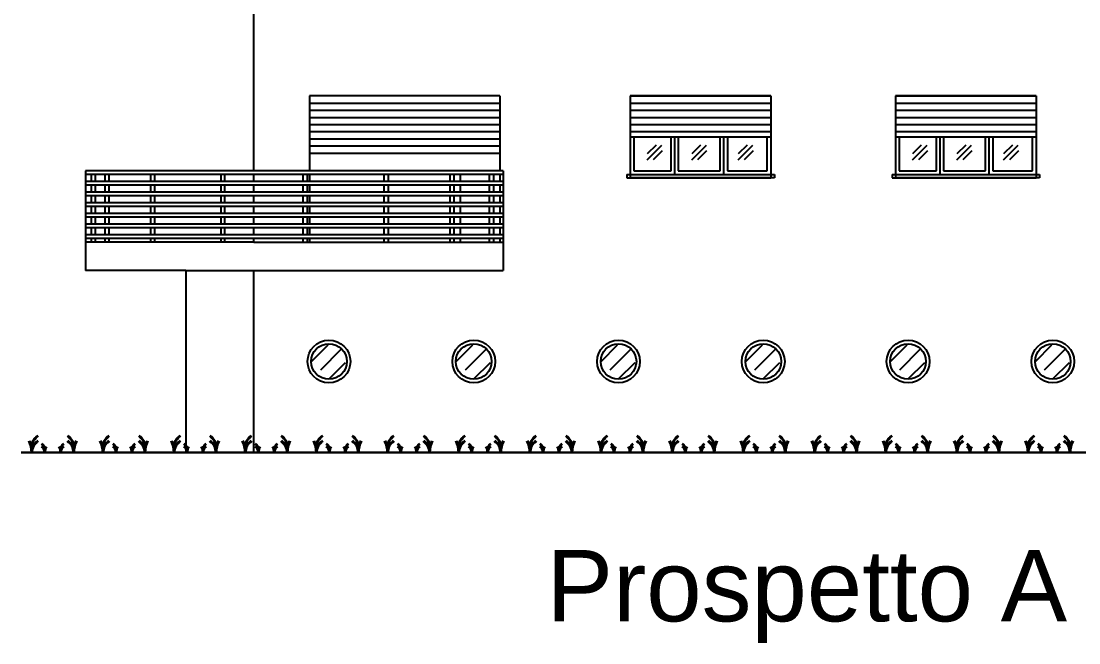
# Model space of a CAD drawing. Header units: millimetres. Extents: x 2459 to 3981, y 1231 to 4850.
# Drawn here: x 2699.09 to 2713.92, y 4830.08 to 4838.8 of the extents above; entities that cross this region are included whole.
import ezdxf

# ---------------------------------------------------------------- set-up
doc = ezdxf.new("R2010")
doc.units = ezdxf.units.MM
doc.layers.add('erbetta', color=7, linetype='Continuous', lineweight=40)
doc.styles.get("Standard").update_dxf_attribs({"font": 'arial.ttf'})

msp = doc.modelspace()

# ---------------------------------------------------------------- linework, layer by layer
at = {"ltscale": 0.01}
for p, q in [((2702.351698, 4836.702102), (2702.351698, 4838.999931)), ((2699.991698, 4836.702102, 1), (2699.991698, 4835.302102, 1)), ((2702.351698, 4836.552102), (2702.351698, 4836.652102)), ((2702.351698, 4836.552102), (2702.351698, 4836.652102)), ((2702.351698, 4836.402102), (2702.351698, 4836.502102)), ((2702.351698, 4836.252102), (2702.351698, 4836.352102)), ((2702.351698, 4836.102102), (2702.351698, 4836.202102)), ((2702.351698, 4835.952102), (2702.351698, 4836.052102)), ((2702.351698, 4835.802102), (2702.351698, 4835.902102)), ((2702.351698, 4835.701792), (2702.351698, 4835.752102)), ((2702.351698, 4835.701792), (2702.351698, 4835.752102)), ((2701.401698, 4835.701792, 0.402542), (2699.991698, 4835.701792, 1)), ((2701.451698, 4835.701792, 0.381356), (2701.401698, 4835.701792, 0.402542)), ((2702.351698, 4835.701792), (2701.451698, 4835.701792, 0.381356)), ((2702.751698, 4835.701792), (2702.751698, 4835.702102)), ((2701.401698, 4835.302102, 0.402542), (2699.991698, 4835.302102, 1)), ((2701.401698, 4835.302102, 0.402542), (2702.351698, 4835.302102, 0.402542)), ((2702.351698, 4834.501792), (2702.351698, 4835.302102)), ((2702.351698, 4832.752102), (2702.351698, 4834.201792))]:
    msp.add_line(p, q, dxfattribs=at)
at = {"linetype": 'Continuous', "ltscale": 0.01}
for p, q in [((2703.131698, 4837.751792), (2703.131698, 4836.702102)), ((2705.801698, 4837.751792), (2703.131698, 4837.751792)), ((2705.801698, 4837.751792), (2705.801698, 4836.702102)), ((2707.631698, 4837.751792), (2707.631698, 4836.601792)), ((2707.631698, 4837.751792), (2709.601698, 4837.751792)), ((2707.631698, 4837.751792), (2707.631698, 4836.651792, 1.194915)), ((2707.631698, 4837.751792), (2709.601698, 4837.751792)), ((2707.631698, 4837.751792), (2707.631698, 4836.651792, 1.194915)), ((2709.601698, 4837.751792, 0.597458), (2707.631698, 4837.751792, 0.597458)), ((2707.631698, 4837.751792), (2707.631698, 4836.651792, 1.194915)), ((2707.631698, 4837.751792, 0.597458), (2709.601698, 4837.751792, 0.597458)), ((2707.631698, 4837.751792, 0.597458), (2707.631698, 4836.651792, 0.597458)), ((2707.631698, 4837.751792, 1.194915), (2709.601698, 4837.751792, 1.194915)), ((2707.631698, 4837.751792, 0.597458), (2707.631698, 4837.651792, 0.597458)), ((2709.601698, 4837.751792), (2709.601698, 4836.601792)), ((2709.601698, 4837.751792), (2709.601698, 4836.601792)), ((2709.601698, 4837.751792), (2709.601698, 4836.651792)), ((2709.601698, 4837.751792), (2709.601698, 4836.651792)), ((2711.351698, 4837.751792), (2711.351698, 4836.601792)), ((2711.351698, 4837.751792), (2713.321698, 4837.751792)), ((2711.351698, 4837.751792), (2711.351698, 4836.651792, 1.194915)), ((2711.351698, 4837.751792), (2713.321698, 4837.751792)), ((2711.351698, 4837.751792), (2711.351698, 4836.651792, 1.194915)), ((2713.321698, 4837.751792, 0.597458), (2711.351698, 4837.751792, 0.597458)), ((2711.351698, 4837.751792), (2711.351698, 4836.651792, 1.194915)), ((2711.351698, 4837.751792, 0.597458), (2713.321698, 4837.751792, 0.597458)), ((2711.351698, 4837.751792, 0.597458), (2711.351698, 4836.651792, 0.597458)), ((2711.351698, 4837.751792, 1.194915), (2713.321698, 4837.751792, 1.194915)), ((2711.351698, 4837.751792, 0.597458), (2711.351698, 4837.651792, 0.597458)), ((2713.321698, 4837.751792), (2713.321698, 4836.601792)), ((2713.321698, 4837.751792), (2713.321698, 4836.651792)), ((2713.321698, 4837.751792), (2713.321698, 4836.651792)), ((2703.131698, 4837.651792, 0.597458), (2705.801698, 4837.651792)), ((2703.131698, 4837.551792, 0.597458), (2705.801698, 4837.551792)), ((2707.631698, 4837.651792, 0.597458), (2709.601698, 4837.651792, 0.597458)), ((2707.631698, 4837.551792, 0.597458), (2709.601698, 4837.551792, 0.597458)), ((2711.351698, 4837.651792, 0.597458), (2713.321698, 4837.651792, 0.597458)), ((2711.351698, 4837.551792, 0.597458), (2713.321698, 4837.551792, 0.597458)), ((2703.131698, 4837.451792, 0.597458), (2705.801698, 4837.451792)), ((2707.631698, 4837.451792, 0.597458), (2709.601698, 4837.451792, 0.597458)), ((2711.351698, 4837.451792, 0.597458), (2713.321698, 4837.451792, 0.597458)), ((2703.131698, 4837.351792, 0.597458), (2705.801698, 4837.351792)), ((2703.131698, 4837.251792, 0.597458), (2705.801698, 4837.251792)), ((2707.631698, 4837.351792, 0.597458), (2709.601698, 4837.351792, 0.597458)), ((2707.631698, 4837.251792, 0.597458), (2709.601698, 4837.251792, 0.597458)), ((2711.351698, 4837.351792, 0.597458), (2713.321698, 4837.351792, 0.597458)), ((2711.351698, 4837.251792, 0.597458), (2713.321698, 4837.251792, 0.597458)), ((2703.131698, 4837.151792, 0.597458), (2705.801698, 4837.151792)), ((2707.631698, 4837.176792, 0.597458), (2709.601698, 4837.176792, 0.597458)), ((2707.681698, 4837.176792, 0.597458), (2707.681698, 4836.701792, 1.138015)), ((2708.204106, 4836.701792, 1.138015), (2708.204106, 4837.176792, 0.597458)), ((2708.254106, 4837.176792, 0.597458), (2708.254106, 4836.651792, 1.194915)), ((2708.304106, 4837.176792, 0.597458), (2708.304106, 4836.701792, 1.138015)), ((2708.894106, 4836.701792, 1.138015), (2708.894106, 4837.176792, 0.597458)), ((2708.944106, 4836.651792, 1.194915), (2708.944106, 4837.176792, 0.597458)), ((2708.994106, 4837.176792, 0.597458), (2708.994106, 4836.701792, 1.138015)), ((2709.551698, 4836.701792, 1.138015), (2709.551698, 4837.176792, 0.597458)), ((2711.351698, 4837.176792, 0.597458), (2713.321698, 4837.176792, 0.597458)), ((2711.401698, 4837.176792, 0.597458), (2711.401698, 4836.701792, 1.138015)), ((2711.924106, 4836.701792, 1.138015), (2711.924106, 4837.176792, 0.597458)), ((2711.974106, 4837.176792, 0.597458), (2711.974106, 4836.651792, 1.194915)), ((2712.024106, 4837.176792, 0.597458), (2712.024106, 4836.701792, 1.138015)), ((2712.614106, 4836.701792, 1.138015), (2712.614106, 4837.176792, 0.597458)), ((2712.664106, 4836.651792, 1.194915), (2712.664106, 4837.176792, 0.597458)), ((2712.714106, 4837.176792, 0.597458), (2712.714106, 4836.701792, 1.138015)), ((2713.271698, 4836.701792, 1.138015), (2713.271698, 4837.176792, 0.597458)), ((2703.131698, 4837.051792, 0.597458), (2705.801698, 4837.051792)), ((2703.131698, 4836.951792, 0.597458), (2705.801698, 4836.951792)), ((2707.870159, 4836.854676, 0.597458), (2708.075865, 4837.060382, 0.597458)), ((2707.99241, 4837.060382, 0.597458), (2707.870159, 4836.938132, 0.597458)), ((2708.079048, 4836.98011, 0.597458), (2707.953615, 4836.854676, 0.597458)), ((2708.492567, 4836.854676, 1.251816), (2708.698273, 4837.060382, 1.251816)), ((2708.614818, 4837.060382, 1.251816), (2708.492567, 4836.938132, 1.251816)), ((2708.701457, 4836.98011, 1.251816), (2708.576023, 4836.854676, 1.251816)), ((2709.146704, 4836.854676, 0.597458), (2709.35241, 4837.060382, 0.597458)), ((2709.268955, 4837.060382, 0.597458), (2709.146704, 4836.938132, 0.597458)), ((2709.355593, 4836.98011, 0.597458), (2709.230159, 4836.854676, 0.597458)), ((2711.590159, 4836.854676, 0.597458), (2711.795865, 4837.060382, 0.597458)), ((2711.71241, 4837.060382, 0.597458), (2711.590159, 4836.938132, 0.597458)), ((2711.799048, 4836.98011, 0.597458), (2711.673615, 4836.854676, 0.597458)), ((2712.212567, 4836.854676, 1.251816), (2712.418273, 4837.060382, 1.251816)), ((2712.334818, 4837.060382, 1.251816), (2712.212567, 4836.938132, 1.251816)), ((2712.421457, 4836.98011, 1.251816), (2712.296023, 4836.854676, 1.251816)), ((2712.866704, 4836.854676, 0.597458), (2713.07241, 4837.060382, 0.597458)), ((2712.988955, 4837.060382, 0.597458), (2712.866704, 4836.938132, 0.597458)), ((2713.075593, 4836.98011, 0.597458), (2712.950159, 4836.854676, 0.597458)), ((2700.075102, 4836.552102), (2700.075102, 4836.652102)), ((2700.133805, 4836.552102), (2700.133805, 4836.652102)), ((2700.2664, 4836.552102), (2700.2664, 4836.652102)), ((2700.325103, 4836.552102), (2700.325103, 4836.652102)), ((2700.90718, 4836.552102), (2700.90718, 4836.652102)), ((2700.965884, 4836.552102), (2700.965884, 4836.652102)), ((2701.889003, 4836.652102), (2701.889003, 4836.552102)), ((2701.947706, 4836.552102), (2701.947706, 4836.652102)), ((2703.045714, 4836.552102), (2703.045714, 4836.652102)), ((2703.104418, 4836.552102), (2703.104418, 4836.652102)), ((2703.131698, 4836.652102), (2703.131698, 4836.552102)), ((2704.181562, 4836.552102), (2704.181562, 4836.652102)), ((2704.181562, 4836.552102), (2704.181562, 4836.652102)), ((2704.240266, 4836.552102), (2704.240266, 4836.652102)), ((2704.240266, 4836.552102), (2704.240266, 4836.652102)), ((2705.104328, 4836.552102), (2705.104328, 4836.652102)), ((2705.104328, 4836.552102), (2705.104328, 4836.652102)), ((2705.163032, 4836.552102), (2705.163032, 4836.652102)), ((2705.163032, 4836.552102), (2705.163032, 4836.652102)), ((2705.246901, 4836.652102), (2705.246901, 4836.552102)), ((2705.246901, 4836.652102), (2705.246901, 4836.552102)), ((2705.65785, 4836.552102), (2705.65785, 4836.652102)), ((2705.65785, 4836.552102), (2705.65785, 4836.652102)), ((2705.716554, 4836.552102), (2705.716554, 4836.652102)), ((2705.716554, 4836.552102), (2705.716554, 4836.652102)), ((2705.801698, 4836.652102), (2705.801698, 4836.552102)), ((2705.850249, 4836.702102), (2705.850249, 4835.689416)), ((2707.581698, 4836.651792, 1.194915), (2709.601698, 4836.651792, 1.194915)), ((2707.581698, 4836.651792, 1.194915), (2707.581698, 4836.601792, 1.194915)), ((2707.681698, 4836.701792, 1.792373), (2708.204106, 4836.701792, 1.792373)), ((2708.304106, 4836.701792, 1.792373), (2708.894106, 4836.701792, 1.792373)), ((2708.994106, 4836.701792, 1.638015), (2709.551698, 4836.701792, 1.77967)), ((2709.601698, 4836.651792), (2709.651698, 4836.651792)), ((2709.651698, 4836.651792), (2709.651698, 4836.601792)), ((2711.301698, 4836.651792, 1.194915), (2713.321698, 4836.651792, 1.194915)), ((2711.301698, 4836.651792, 1.194915), (2711.301698, 4836.601792, 1.194915)), ((2711.401698, 4836.701792, 1.792373), (2711.924106, 4836.701792, 1.792373)), ((2712.024106, 4836.701792, 1.792373), (2712.614106, 4836.701792, 1.792373)), ((2712.714106, 4836.701792, 1.638015), (2713.271698, 4836.701792, 1.77967)), ((2713.321698, 4836.651792), (2713.371698, 4836.651792)), ((2713.371698, 4836.651792), (2713.371698, 4836.601792)), ((2700.075102, 4836.402102), (2700.075102, 4836.502102)), ((2700.133805, 4836.402102), (2700.133805, 4836.502102)), ((2700.2664, 4836.402102), (2700.2664, 4836.502102)), ((2700.325103, 4836.402102), (2700.325103, 4836.502102)), ((2700.90718, 4836.402102), (2700.90718, 4836.502102)), ((2700.965884, 4836.402102), (2700.965884, 4836.502102)), ((2701.889003, 4836.502102), (2701.889003, 4836.402102)), ((2701.947706, 4836.402102), (2701.947706, 4836.502102)), ((2703.045714, 4836.402102), (2703.045714, 4836.502102)), ((2703.104418, 4836.402102), (2703.104418, 4836.502102)), ((2703.131698, 4836.502102), (2703.131698, 4836.402102)), ((2704.181562, 4836.402102), (2704.181562, 4836.502102)), ((2704.181562, 4836.402102), (2704.181562, 4836.502102)), ((2704.240266, 4836.402102), (2704.240266, 4836.502102)), ((2704.240266, 4836.402102), (2704.240266, 4836.502102)), ((2705.104328, 4836.402102), (2705.104328, 4836.502102)), ((2705.104328, 4836.402102), (2705.104328, 4836.502102)), ((2705.163032, 4836.402102), (2705.163032, 4836.502102)), ((2705.163032, 4836.402102), (2705.163032, 4836.502102)), ((2705.246901, 4836.502102), (2705.246901, 4836.402102)), ((2705.246901, 4836.502102), (2705.246901, 4836.402102)), ((2705.65785, 4836.402102), (2705.65785, 4836.502102)), ((2705.65785, 4836.402102), (2705.65785, 4836.502102)), ((2705.716554, 4836.402102), (2705.716554, 4836.502102)), ((2705.716554, 4836.402102), (2705.716554, 4836.502102)), ((2705.801698, 4836.502102), (2705.801698, 4836.402102)), ((2707.581698, 4836.601792, 1.194915), (2709.601698, 4836.601792, 1.102491)), ((2709.601698, 4836.601792), (2707.631698, 4836.601792)), ((2709.651698, 4836.601792), (2709.601698, 4836.601792, 1.102491)), ((2711.301698, 4836.601792, 1.194915), (2713.321698, 4836.601792, 1.102491)), ((2713.321698, 4836.601792), (2711.351698, 4836.601792)), ((2713.371698, 4836.601792), (2713.321698, 4836.601792, 1.102491)), ((2700.075102, 4836.252102), (2700.075102, 4836.352102)), ((2700.133805, 4836.252102), (2700.133805, 4836.352102)), ((2700.2664, 4836.252102), (2700.2664, 4836.352102)), ((2700.325103, 4836.252102), (2700.325103, 4836.352102)), ((2700.90718, 4836.252102), (2700.90718, 4836.352102)), ((2700.965884, 4836.252102), (2700.965884, 4836.352102)), ((2701.889003, 4836.352102), (2701.889003, 4836.252102)), ((2701.947706, 4836.252102), (2701.947706, 4836.352102)), ((2703.045714, 4836.252102), (2703.045714, 4836.352102)), ((2703.104418, 4836.252102), (2703.104418, 4836.352102)), ((2703.131698, 4836.352102), (2703.131698, 4836.252102)), ((2704.181562, 4836.252102), (2704.181562, 4836.352102)), ((2704.181562, 4836.252102), (2704.181562, 4836.352102)), ((2704.240266, 4836.252102), (2704.240266, 4836.352102)), ((2704.240266, 4836.252102), (2704.240266, 4836.352102)), ((2705.104328, 4836.252102), (2705.104328, 4836.352102)), ((2705.104328, 4836.252102), (2705.104328, 4836.352102)), ((2705.163032, 4836.252102), (2705.163032, 4836.352102)), ((2705.163032, 4836.252102), (2705.163032, 4836.352102)), ((2705.246901, 4836.352102), (2705.246901, 4836.252102)), ((2705.246901, 4836.352102), (2705.246901, 4836.252102)), ((2705.65785, 4836.252102), (2705.65785, 4836.352102)), ((2705.65785, 4836.252102), (2705.65785, 4836.352102)), ((2705.716554, 4836.252102), (2705.716554, 4836.352102)), ((2705.716554, 4836.252102), (2705.716554, 4836.352102)), ((2705.801698, 4836.352102), (2705.801698, 4836.252102)), ((2700.075102, 4836.102102), (2700.075102, 4836.202102)), ((2700.133805, 4836.102102), (2700.133805, 4836.202102)), ((2700.2664, 4836.102102), (2700.2664, 4836.202102)), ((2700.325103, 4836.102102), (2700.325103, 4836.202102)), ((2700.90718, 4836.102102), (2700.90718, 4836.202102)), ((2700.965884, 4836.102102), (2700.965884, 4836.202102)), ((2701.889003, 4836.202102), (2701.889003, 4836.102102)), ((2701.947706, 4836.102102), (2701.947706, 4836.202102)), ((2703.045714, 4836.102102), (2703.045714, 4836.202102)), ((2703.104418, 4836.102102), (2703.104418, 4836.202102)), ((2703.131698, 4836.202102), (2703.131698, 4836.102102)), ((2704.181562, 4836.102102), (2704.181562, 4836.202102)), ((2704.181562, 4836.102102), (2704.181562, 4836.202102)), ((2704.240266, 4836.102102), (2704.240266, 4836.202102)), ((2704.240266, 4836.102102), (2704.240266, 4836.202102)), ((2705.104328, 4836.102102), (2705.104328, 4836.202102)), ((2705.104328, 4836.102102), (2705.104328, 4836.202102)), ((2705.163032, 4836.102102), (2705.163032, 4836.202102)), ((2705.163032, 4836.102102), (2705.163032, 4836.202102)), ((2705.246901, 4836.202102), (2705.246901, 4836.102102)), ((2705.246901, 4836.202102), (2705.246901, 4836.102102)), ((2705.65785, 4836.102102), (2705.65785, 4836.202102)), ((2705.65785, 4836.102102), (2705.65785, 4836.202102)), ((2705.716554, 4836.102102), (2705.716554, 4836.202102)), ((2705.716554, 4836.102102), (2705.716554, 4836.202102)), ((2705.801698, 4836.202102), (2705.801698, 4836.102102)), ((2700.075102, 4835.952102), (2700.075102, 4836.052102)), ((2700.133805, 4835.952102), (2700.133805, 4836.052102)), ((2700.2664, 4835.952102), (2700.2664, 4836.052102)), ((2700.325103, 4835.952102), (2700.325103, 4836.052102)), ((2700.90718, 4835.952102), (2700.90718, 4836.052102)), ((2700.965884, 4835.952102), (2700.965884, 4836.052102)), ((2701.889003, 4836.052102), (2701.889003, 4835.952102)), ((2701.947706, 4835.952102), (2701.947706, 4836.052102)), ((2703.045714, 4835.952102), (2703.045714, 4836.052102)), ((2703.104418, 4835.952102), (2703.104418, 4836.052102)), ((2703.131698, 4836.052102), (2703.131698, 4835.952102)), ((2704.181562, 4835.952102), (2704.181562, 4836.052102)), ((2704.181562, 4835.952102), (2704.181562, 4836.052102)), ((2704.240266, 4835.952102), (2704.240266, 4836.052102)), ((2704.240266, 4835.952102), (2704.240266, 4836.052102)), ((2705.104328, 4835.952102), (2705.104328, 4836.052102)), ((2705.104328, 4835.952102), (2705.104328, 4836.052102)), ((2705.163032, 4835.952102), (2705.163032, 4836.052102)), ((2705.163032, 4835.952102), (2705.163032, 4836.052102)), ((2705.246901, 4836.052102), (2705.246901, 4835.952102)), ((2705.246901, 4836.052102), (2705.246901, 4835.952102)), ((2705.65785, 4835.952102), (2705.65785, 4836.052102)), ((2705.65785, 4835.952102), (2705.65785, 4836.052102)), ((2705.716554, 4835.952102), (2705.716554, 4836.052102)), ((2705.716554, 4835.952102), (2705.716554, 4836.052102)), ((2705.801698, 4836.052102), (2705.801698, 4835.952102)), ((2700.075102, 4835.802102), (2700.075102, 4835.902102)), ((2700.133805, 4835.802102), (2700.133805, 4835.902102)), ((2700.2664, 4835.802102), (2700.2664, 4835.902102)), ((2700.325103, 4835.802102), (2700.325103, 4835.902102)), ((2700.90718, 4835.802102), (2700.90718, 4835.902102)), ((2700.965884, 4835.802102), (2700.965884, 4835.902102)), ((2701.889003, 4835.902102), (2701.889003, 4835.802102)), ((2701.947706, 4835.802102), (2701.947706, 4835.902102)), ((2703.045714, 4835.802102), (2703.045714, 4835.902102)), ((2703.104418, 4835.802102), (2703.104418, 4835.902102)), ((2703.131698, 4835.902102), (2703.131698, 4835.802102)), ((2704.181562, 4835.802102), (2704.181562, 4835.902102)), ((2704.181562, 4835.802102), (2704.181562, 4835.902102)), ((2704.240266, 4835.802102), (2704.240266, 4835.902102)), ((2704.240266, 4835.802102), (2704.240266, 4835.902102)), ((2705.104328, 4835.802102), (2705.104328, 4835.902102)), ((2705.104328, 4835.802102), (2705.104328, 4835.902102)), ((2705.163032, 4835.802102), (2705.163032, 4835.902102)), ((2705.163032, 4835.802102), (2705.163032, 4835.902102)), ((2705.246901, 4835.902102), (2705.246901, 4835.802102)), ((2705.246901, 4835.902102), (2705.246901, 4835.802102)), ((2705.65785, 4835.802102), (2705.65785, 4835.902102)), ((2705.65785, 4835.802102), (2705.65785, 4835.902102)), ((2705.716554, 4835.802102), (2705.716554, 4835.902102)), ((2705.716554, 4835.802102), (2705.716554, 4835.902102)), ((2705.801698, 4835.902102), (2705.801698, 4835.802102)), ((2700.075102, 4835.701792), (2700.075102, 4835.752102)), ((2700.133805, 4835.701792), (2700.133805, 4835.752102)), ((2700.2664, 4835.701792), (2700.2664, 4835.752102)), ((2700.325103, 4835.701792), (2700.325103, 4835.752102)), ((2700.90718, 4835.701792), (2700.90718, 4835.752102)), ((2700.965884, 4835.701792), (2700.965884, 4835.752102)), ((2701.889003, 4835.752102), (2701.889003, 4835.702102)), ((2701.947706, 4835.701792), (2701.947706, 4835.752102)), ((2703.045714, 4835.701792), (2703.045714, 4835.752102)), ((2703.104418, 4835.701792), (2703.104418, 4835.752102)), ((2703.131698, 4835.752102), (2703.131698, 4835.701792)), ((2704.181562, 4835.701792), (2704.181562, 4835.752102)), ((2704.181562, 4835.701792), (2704.181562, 4835.752102)), ((2704.240266, 4835.701792), (2704.240266, 4835.752102)), ((2704.240266, 4835.701792), (2704.240266, 4835.752102)), ((2705.104328, 4835.701792), (2705.104328, 4835.752102)), ((2705.104328, 4835.701792), (2705.104328, 4835.752102)), ((2705.163032, 4835.701792), (2705.163032, 4835.752102)), ((2705.163032, 4835.701792), (2705.163032, 4835.752102)), ((2705.246901, 4835.752102), (2705.246901, 4835.701792)), ((2705.246901, 4835.752102), (2705.246901, 4835.701792)), ((2705.65785, 4835.701792), (2705.65785, 4835.752102)), ((2705.65785, 4835.701792), (2705.65785, 4835.752102)), ((2705.716554, 4835.701792), (2705.716554, 4835.752102)), ((2705.716554, 4835.701792), (2705.716554, 4835.752102)), ((2705.801698, 4835.752102), (2705.801698, 4835.701792)), ((2702.351698, 4835.701792), (2705.850249, 4835.701792)), ((2705.850249, 4835.701792), (2705.850249, 4835.302102)), ((2701.401698, 4835.302102, 0.402542), (2701.401698, 4832.752102, 0.402542)), ((2702.351698, 4835.302102, 0.402542), (2705.850249, 4835.302102, 0.402542)), ((2703.389208, 4834.255478, 0.188244), (2703.156731, 4834.023002, 0.188244)), ((2705.419208, 4834.255478, 0.163178), (2705.186731, 4834.023002, 0.163178)), ((2707.449208, 4834.255478, 0.138112), (2707.216731, 4834.023002, 0.138112)), ((2709.479208, 4834.255478, 0.113045), (2709.246731, 4834.023002, 0.113045)), ((2711.509208, 4834.255478, 0.087979), (2711.276731, 4834.023002, 0.087979)), ((2713.539208, 4834.255478, 0.062913), (2713.306731, 4834.023002, 0.062913)), ((2703.290459, 4833.910864, 0.188244), (2703.583474, 4834.203879, 0.188244)), ((2705.320459, 4833.910864, 0.163178), (2705.613474, 4834.203879, 0.163178)), ((2707.350459, 4833.910864, 0.138112), (2707.643474, 4834.203879, 0.138112)), ((2709.380459, 4833.910864, 0.113045), (2709.673474, 4834.203879, 0.113045)), ((2711.410459, 4833.910864, 0.087979), (2711.703474, 4834.203879, 0.087979)), ((2713.440459, 4833.910864, 0.062913), (2713.733474, 4834.203879, 0.062913)), ((2703.635074, 4834.009612, 0.188244), (2703.402597, 4833.777136, 0.188244)), ((2705.665074, 4834.009612, 0.163178), (2705.432597, 4833.777136, 0.163178)), ((2707.695074, 4834.009612, 0.138112), (2707.462597, 4833.777136, 0.138112)), ((2709.725074, 4834.009612, 0.113045), (2709.492597, 4833.777136, 0.113045)), ((2711.755074, 4834.009612, 0.087979), (2711.522597, 4833.777136, 0.087979)), ((2713.785074, 4834.009612, 0.062913), (2713.552597, 4833.777136, 0.062913))]:
    msp.add_line(p, q, dxfattribs=at)
msp.add_line((2702.351698, 4834.201792), (2702.351698, 4834.501792))
at = {"lineweight": 30}
msp.add_line((2722.111698, 4832.752102), (2699.090675, 4832.752102), dxfattribs=at)
at = {"ltscale": 0.01}
for points in [[(2705.850249, 4836.702102, 0), (2702.351698, 4836.702102, 0), (2699.991698, 4836.702102, 1)], [(2705.850249, 4836.652102, -0.936089), (2702.351698, 4836.652102, 0), (2699.991698, 4836.652102, 1)], [(2705.850249, 4836.552102, 0), (2702.351698, 4836.552102, 0), (2699.991698, 4836.552102, 1)], [(2705.850249, 4836.502102, -0.936089), (2702.351698, 4836.502102, 0), (2699.991698, 4836.502102, 1)], [(2705.850249, 4836.402102, 0), (2702.351698, 4836.402102, 0), (2699.991698, 4836.402102, 1)], [(2705.850249, 4836.352102, -0.936089), (2702.351698, 4836.352102, 0), (2699.991698, 4836.352102, 1)], [(2705.850249, 4836.252102, 0), (2702.351698, 4836.252102, 0), (2699.991698, 4836.252102, 1)], [(2705.850249, 4836.202102, -0.936089), (2702.351698, 4836.202102, 0), (2699.991698, 4836.202102, 1)], [(2705.850249, 4836.102102, 0), (2702.351698, 4836.102102, 0), (2699.991698, 4836.102102, 1)], [(2705.850249, 4836.052102, -0.936089), (2702.351698, 4836.052102, 0), (2699.991698, 4836.052102, 1)], [(2705.850249, 4835.952102, 0), (2702.351698, 4835.952102, 0), (2699.991698, 4835.952102, 1)], [(2705.850249, 4835.902102, -0.936089), (2702.351698, 4835.902102, 0), (2699.991698, 4835.902102, 1)], [(2705.850249, 4835.802102, 0), (2702.351698, 4835.802102, 0), (2699.991698, 4835.802102, 1)], [(2705.850249, 4835.752102, -0.936089), (2702.351698, 4835.752102, 0), (2699.991698, 4835.752102, 1)]]:
    msp.add_polyline3d(points, dxfattribs=at)
for centre, radius in [((2703.406698, 4834.027102, 0.188244), 0.3), ((2703.406698, 4834.027102, 0.188244), 0.25), ((2705.436698, 4834.027102, 0.163178), 0.3), ((2705.436698, 4834.027102, 0.163178), 0.25), ((2707.466698, 4834.027102, 0.138112), 0.3), ((2707.466698, 4834.027102, 0.138112), 0.25), ((2709.496698, 4834.027102, 0.113045), 0.3), ((2709.496698, 4834.027102, 0.113045), 0.25), ((2711.526698, 4834.027102, 0.087979), 0.3), ((2711.526698, 4834.027102, 0.087979), 0.25), ((2713.556698, 4834.027102, 0.062913), 0.3), ((2713.556698, 4834.027102, 0.062913), 0.25)]:
    msp.add_circle(centre, radius, dxfattribs=at)
at = {"layer": 'erbetta', "linetype": 'Continuous', "ltscale": 0.01}
for centre, radius, start, end in [((2698.891698, 4832.752102), 0.348473, 0, 27.3118069), ((2699.451202, 4832.805989), 0.217802, 124.6907886, 176.6781281), ((2699.430515, 4832.752102), 0.190344, 122.8587081, 180), ((2699.616708, 4832.805989), 0.217802, 3.3218719, 55.3092114), ((2699.637395, 4832.752102), 0.190344, 0, 57.1412919), ((2700.176212, 4832.752102), 0.348473, 152.6881931, 180), ((2699.88959, 4832.752102), 0.348473, 0, 27.3118069), ((2700.449094, 4832.805989), 0.217802, 124.6907886, 176.6781281), ((2700.428407, 4832.752102), 0.190344, 122.8587081, 180), ((2700.614601, 4832.805989), 0.217802, 3.3218719, 55.3092114), ((2700.635287, 4832.752102), 0.190344, 0, 57.1412919), ((2701.174105, 4832.752102), 0.348473, 152.6881931, 180), ((2700.887483, 4832.752102), 0.348473, 0, 27.3118069), ((2701.446987, 4832.805989), 0.217802, 124.6907886, 176.6781281), ((2701.4263, 4832.752102), 0.190344, 122.8587081, 180), ((2701.612493, 4832.805989), 0.217802, 3.3218719, 55.3092114), ((2701.63318, 4832.752102), 0.190344, 0, 57.1412919), ((2702.171997, 4832.752102), 0.348473, 152.6881931, 180), ((2701.885375, 4832.752102), 0.348473, 0, 27.3118069), ((2702.444879, 4832.805989), 0.217802, 124.6907886, 176.6781281), ((2702.424192, 4832.752102), 0.190344, 122.8587081, 180), ((2702.610385, 4832.805989), 0.217802, 3.3218719, 55.3092114), ((2702.631072, 4832.752102), 0.190344, 0, 57.1412919), ((2703.16989, 4832.752102), 0.348473, 152.6881931, 180), ((2702.883267, 4832.752102), 0.348473, 0, 27.3118069), ((2703.442772, 4832.805989), 0.217802, 124.6907886, 176.6781281), ((2703.422085, 4832.752102), 0.190344, 122.8587081, 180), ((2703.608278, 4832.805989), 0.217802, 3.3218719, 55.3092114), ((2703.628965, 4832.752102), 0.190344, 0, 57.1412919), ((2704.167782, 4832.752102), 0.348473, 152.6881931, 180), ((2703.88116, 4832.752102), 0.348473, 0, 27.3118069), ((2704.440664, 4832.805989), 0.217802, 124.6907886, 176.6781281), ((2704.419977, 4832.752102), 0.190344, 122.8587081, 180), ((2704.60617, 4832.805989), 0.217802, 3.3218719, 55.3092114), ((2704.626857, 4832.752102), 0.190344, 0, 57.1412919), ((2705.165674, 4832.752102), 0.348473, 152.6881931, 180), ((2704.879052, 4832.752102), 0.348473, 0, 27.3118069), ((2705.438556, 4832.805989), 0.217802, 124.6907886, 176.6781281), ((2705.417869, 4832.752102), 0.190344, 122.8587081, 180), ((2705.604063, 4832.805989), 0.217802, 3.3218719, 55.3092114), ((2705.624749, 4832.752102), 0.190344, 0, 57.1412919), ((2706.163567, 4832.752102), 0.348473, 152.6881931, 180), ((2705.876945, 4832.752102), 0.348473, 0, 27.3118069), ((2706.436449, 4832.805989), 0.217802, 124.6907886, 176.6781281), ((2706.415762, 4832.752102), 0.190344, 122.8587081, 180), ((2706.601955, 4832.805989), 0.217802, 3.3218719, 55.3092114), ((2706.622642, 4832.752102), 0.190344, 0, 57.1412919), ((2707.161459, 4832.752102), 0.348473, 152.6881931, 180), ((2706.874837, 4832.752102), 0.348473, 0, 27.3118069), ((2707.434341, 4832.805989), 0.217802, 124.6907886, 176.6781281), ((2707.413654, 4832.752102), 0.190344, 122.8587081, 180), ((2707.599847, 4832.805989), 0.217802, 3.3218719, 55.3092114), ((2707.620534, 4832.752102), 0.190344, 0, 57.1412919), ((2708.159352, 4832.752102), 0.348473, 152.6881931, 180), ((2707.872729, 4832.752102), 0.348473, 0, 27.3118069), ((2708.432234, 4832.805989), 0.217802, 124.6907886, 176.6781281), ((2708.411547, 4832.752102), 0.190344, 122.8587081, 180), ((2708.59774, 4832.805989), 0.217802, 3.3218719, 55.3092114), ((2708.618427, 4832.752102), 0.190344, 0, 57.1412919), ((2709.157244, 4832.752102), 0.348473, 152.6881931, 180), ((2708.870622, 4832.752102), 0.348473, 0, 27.3118069), ((2709.430126, 4832.805989), 0.217802, 124.6907886, 176.6781281), ((2709.409439, 4832.752102), 0.190344, 122.8587081, 180), ((2709.595632, 4832.805989), 0.217802, 3.3218719, 55.3092114), ((2709.616319, 4832.752102), 0.190344, 0, 57.1412919), ((2710.155136, 4832.752102), 0.348473, 152.6881931, 180), ((2709.868514, 4832.752102), 0.348473, 0, 27.3118069), ((2710.428018, 4832.805989), 0.217802, 124.6907886, 176.6781281), ((2710.407331, 4832.752102), 0.190344, 122.8587081, 180), ((2710.593525, 4832.805989), 0.217802, 3.3218719, 55.3092114), ((2710.614211, 4832.752102), 0.190344, 0, 57.1412919), ((2711.153029, 4832.752102), 0.348473, 152.6881931, 180), ((2710.866407, 4832.752102), 0.348473, 0, 27.3118069), ((2711.425911, 4832.805989), 0.217802, 124.6907886, 176.6781281), ((2711.405224, 4832.752102), 0.190344, 122.8587081, 180), ((2711.591417, 4832.805989), 0.217802, 3.3218719, 55.3092114), ((2711.612104, 4832.752102), 0.190344, 0, 57.1412919), ((2712.150921, 4832.752102), 0.348473, 152.6881931, 180), ((2711.864299, 4832.752102), 0.348473, 0, 27.3118069), ((2712.423803, 4832.805989), 0.217802, 124.6907886, 176.6781281), ((2712.403116, 4832.752102), 0.190344, 122.8587081, 180), ((2712.589309, 4832.805989), 0.217802, 3.3218719, 55.3092114), ((2712.609996, 4832.752102), 0.190344, 0, 57.1412919), ((2713.148814, 4832.752102), 0.348473, 152.6881931, 180), ((2712.862191, 4832.752102), 0.348473, 0, 27.3118069), ((2713.421696, 4832.805989), 0.217802, 124.6907886, 176.6781281), ((2713.401009, 4832.752102), 0.190344, 122.8587081, 180), ((2713.587202, 4832.805989), 0.217802, 3.3218719, 55.3092114), ((2713.607889, 4832.752102), 0.190344, 0, 57.1412919), ((2714.146706, 4832.752102), 0.348473, 152.6881931, 180), ((2699.312012, 4832.780287), 0.113889, 3.3218719, 55.3092114), ((2699.322829, 4832.75211), 0.099531, 0, 57.1412919), ((2699.604578, 4832.75211), 0.182217, 152.6881931, 180), ((2699.463332, 4832.75211), 0.182217, 0, 27.3118069), ((2699.755898, 4832.780287), 0.113889, 124.6907886, 176.6781281), ((2699.745081, 4832.75211), 0.099531, 122.8587081, 180), ((2700.309905, 4832.780287), 0.113889, 3.3218719, 55.3092114), ((2700.320722, 4832.75211), 0.099531, 0, 57.1412919), ((2700.602471, 4832.75211), 0.182217, 152.6881931, 180), ((2700.461224, 4832.75211), 0.182217, 0, 27.3118069), ((2700.75379, 4832.780287), 0.113889, 124.6907886, 176.6781281), ((2700.742973, 4832.75211), 0.099531, 122.8587081, 180), ((2701.307797, 4832.780287), 0.113889, 3.3218719, 55.3092114), ((2701.318614, 4832.75211), 0.099531, 0, 57.1412919), ((2701.600363, 4832.75211), 0.182217, 152.6881931, 180), ((2701.459117, 4832.75211), 0.182217, 0, 27.3118069), ((2701.751683, 4832.780287), 0.113889, 124.6907886, 176.6781281), ((2701.740865, 4832.75211), 0.099531, 122.8587081, 180), ((2702.305689, 4832.780287), 0.113889, 3.3218719, 55.3092114), ((2702.316507, 4832.75211), 0.099531, 0, 57.1412919), ((2702.598255, 4832.75211), 0.182217, 152.6881931, 180), ((2702.457009, 4832.75211), 0.182217, 0, 27.3118069), ((2702.749575, 4832.780287), 0.113889, 124.6907886, 176.6781281), ((2702.738758, 4832.75211), 0.099531, 122.8587081, 180), ((2703.303582, 4832.780287), 0.113889, 3.3218719, 55.3092114), ((2703.314399, 4832.75211), 0.099531, 0, 57.1412919), ((2703.596148, 4832.75211), 0.182217, 152.6881931, 180), ((2703.454902, 4832.75211), 0.182217, 0, 27.3118069), ((2703.747467, 4832.780287), 0.113889, 124.6907886, 176.6781281), ((2703.73665, 4832.75211), 0.099531, 122.8587081, 180), ((2704.301474, 4832.780287), 0.113889, 3.3218719, 55.3092114), ((2704.312291, 4832.75211), 0.099531, 0, 57.1412919), ((2704.59404, 4832.75211), 0.182217, 152.6881931, 180), ((2704.452794, 4832.75211), 0.182217, 0, 27.3118069), ((2704.74536, 4832.780287), 0.113889, 124.6907886, 176.6781281), ((2704.734543, 4832.75211), 0.099531, 122.8587081, 180), ((2705.299367, 4832.780287), 0.113889, 3.3218719, 55.3092114), ((2705.310184, 4832.75211), 0.099531, 0, 57.1412919), ((2705.591933, 4832.75211), 0.182217, 152.6881931, 180), ((2705.450686, 4832.75211), 0.182217, 0, 27.3118069), ((2705.743252, 4832.780287), 0.113889, 124.6907886, 176.6781281), ((2705.732435, 4832.75211), 0.099531, 122.8587081, 180), ((2706.297259, 4832.780287), 0.113889, 3.3218719, 55.3092114), ((2706.308076, 4832.75211), 0.099531, 0, 57.1412919), ((2706.589825, 4832.75211), 0.182217, 152.6881931, 180), ((2706.448579, 4832.75211), 0.182217, 0, 27.3118069), ((2706.741145, 4832.780287), 0.113889, 124.6907886, 176.6781281), ((2706.730327, 4832.75211), 0.099531, 122.8587081, 180), ((2707.295151, 4832.780287), 0.113889, 3.3218719, 55.3092114), ((2707.305969, 4832.75211), 0.099531, 0, 57.1412919), ((2707.587717, 4832.75211), 0.182217, 152.6881931, 180), ((2707.446471, 4832.75211), 0.182217, 0, 27.3118069), ((2707.739037, 4832.780287), 0.113889, 124.6907886, 176.6781281), ((2707.72822, 4832.75211), 0.099531, 122.8587081, 180), ((2708.293044, 4832.780287), 0.113889, 3.3218719, 55.3092114), ((2708.303861, 4832.75211), 0.099531, 0, 57.1412919), ((2708.58561, 4832.75211), 0.182217, 152.6881931, 180), ((2708.444364, 4832.75211), 0.182217, 0, 27.3118069), ((2708.736929, 4832.780287), 0.113889, 124.6907886, 176.6781281), ((2708.726112, 4832.75211), 0.099531, 122.8587081, 180), ((2709.290936, 4832.780287), 0.113889, 3.3218719, 55.3092114), ((2709.301753, 4832.75211), 0.099531, 0, 57.1412919), ((2709.583502, 4832.75211), 0.182217, 152.6881931, 180), ((2709.442256, 4832.75211), 0.182217, 0, 27.3118069), ((2709.734822, 4832.780287), 0.113889, 124.6907886, 176.6781281), ((2709.724005, 4832.75211), 0.099531, 122.8587081, 180), ((2710.288829, 4832.780287), 0.113889, 3.3218719, 55.3092114), ((2710.299646, 4832.75211), 0.099531, 0, 57.1412919), ((2710.581395, 4832.75211), 0.182217, 152.6881931, 180), ((2710.440148, 4832.75211), 0.182217, 0, 27.3118069), ((2710.732714, 4832.780287), 0.113889, 124.6907886, 176.6781281), ((2710.721897, 4832.75211), 0.099531, 122.8587081, 180), ((2711.286721, 4832.780287), 0.113889, 3.3218719, 55.3092114), ((2711.297538, 4832.75211), 0.099531, 0, 57.1412919), ((2711.579287, 4832.75211), 0.182217, 152.6881931, 180), ((2711.438041, 4832.75211), 0.182217, 0, 27.3118069), ((2711.730607, 4832.780287), 0.113889, 124.6907886, 176.6781281), ((2711.719789, 4832.75211), 0.099531, 122.8587081, 180), ((2712.284613, 4832.780287), 0.113889, 3.3218719, 55.3092114), ((2712.295431, 4832.75211), 0.099531, 0, 57.1412919), ((2712.577179, 4832.75211), 0.182217, 152.6881931, 180), ((2712.435933, 4832.75211), 0.182217, 0, 27.3118069), ((2712.728499, 4832.780287), 0.113889, 124.6907886, 176.6781281), ((2712.717682, 4832.75211), 0.099531, 122.8587081, 180), ((2713.282506, 4832.780287), 0.113889, 3.3218719, 55.3092114), ((2713.293323, 4832.75211), 0.099531, 0, 57.1412919), ((2713.575072, 4832.75211), 0.182217, 152.6881931, 180), ((2713.433826, 4832.75211), 0.182217, 0, 27.3118069), ((2713.726391, 4832.780287), 0.113889, 124.6907886, 176.6781281), ((2713.715574, 4832.75211), 0.099531, 122.8587081, 180), ((2699.451202, 4832.805989), 0.217802, 194.3245803, 194.3245865)]:
    msp.add_arc(centre, radius, start, end, dxfattribs=at)

# ---------------------------------------------------------------- texts
at = {"insert": (2706.458679, 4831.381844), "char_height": 1, "attachment_point": 1}
msp.add_mtext_dynamic_manual_height_columns('Prospetto A', width=7.75175184, gutter_width=12.5, heights=[4.118042], dxfattribs=at)

doc.saveas('drawing.dxf')
